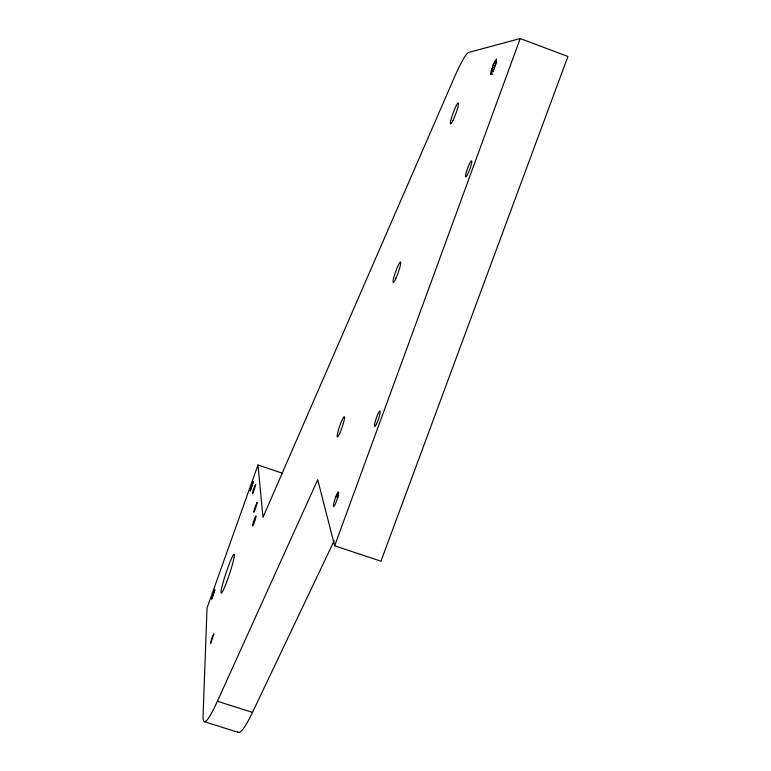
<?xml version="1.0" encoding="UTF-8"?>
<svg xmlns="http://www.w3.org/2000/svg" width="771" height="771" viewBox="0 0 771 771"><rect width="100%" height="100%" fill="white"/><g stroke="black" fill="none" stroke-linecap="round" stroke-linejoin="round"><path stroke-width="1.16" d="M490.558 73.505L493.132 64.937L496.447 58.953L496.138 62.605L494.115 68.474L490.799 74.44L490.558 73.505L492.785 74.334M257.986 464.99L207.023 608.04L203.072 715.893A89.532 9.021 -71.9 0 0 217.403 701.253L317.719 479.726L334.662 545.81L380.951 561.211L567.928 56.476L520.213 38.55L468.749 52.399A49.787 5.889 -69.7 0 0 461.742 61.902L460.393 64.485A49.787 5.889 -69.7 0 0 454.485 77.09L262.978 517.36L257.986 464.99L282.311 473.182M335.848 496.62L335.202 498.394A7.777 1.05 -71.5 0 0 333.901 506.451A7.777 1.05 -71.5 0 0 338.257 495.213A7.777 1.05 -71.5 0 0 336.57 494.857L335.886 496.534L338.074 497.372M334.662 545.81L520.213 38.55M237.67 731.93A89.301 10.823 -72.1 0 0 252.483 712.414L334.171 540.75M336.541 494.915L338.768 495.666M204.479 721.685L238.509 732.45M217.403 701.253L252.483 712.414M494.722 61.41L496.948 62.239M493.932 63.049L496.167 63.887M493.132 64.937L495.358 65.766M492.361 66.942L494.587 67.771M491.676 68.927L493.912 69.756M491.127 70.759L493.353 71.597M257.157 502.519C253.052 518.825 252.213 511.722 257.157 502.519M255.644 484.477C251.693 499.878 250.96 493.527 255.644 484.477M253.399 481.663L250.228 490.886L253.399 481.663M213.808 634.099L210.493 643.737L212.17 637.241L213.808 634.099M214.81 589.921L211.678 599.048L214.81 589.921M376.556 423.828A8.211 1.166 -71.1 0 0 380.103 411.145A8.211 1.166 -71.1 0 0 375.275 421.4A8.211 1.166 -71.1 0 0 376.556 423.828M224.467 587.512A20.566 1.802 -71.6 0 0 234.413 554.773A20.566 1.802 -71.6 0 0 224.274 578.491A20.566 1.802 -71.6 0 0 224.467 587.512M253.505 524.482A5.397 0.501 -71.5 0 0 256.088 515.944A5.397 0.501 -71.5 0 0 253.331 522.314A5.397 0.501 -71.5 0 0 253.505 524.482M467.438 174.67A8.5 1.205 -69.8 0 0 471.765 161.216A8.5 1.205 -69.8 0 0 466.715 170.738A8.5 1.205 -69.8 0 0 467.438 174.67M339.712 433.36A10.688 1.32 -71.1 0 0 344.464 416.812A10.688 1.32 -71.1 0 0 338.421 430.131A10.688 1.32 -71.1 0 0 339.712 433.36M452.818 120.768A11.179 1.369 -69.7 0 0 458.504 103.247A11.179 1.369 -69.7 0 0 452.018 116.219A11.179 1.369 -69.7 0 0 452.818 120.768M395.995 278.129A10.881 1.349 -70.4 0 0 400.573 262.015A10.881 1.349 -70.4 0 0 394.068 276.558A10.881 1.349 -70.4 0 0 395.995 278.129"/></g></svg>
